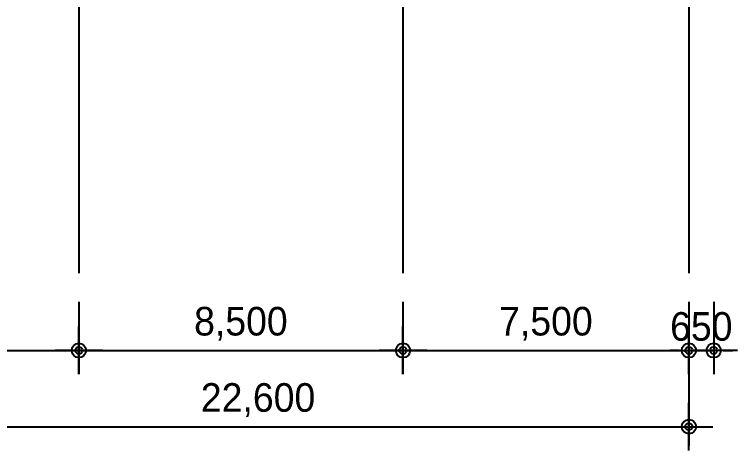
# Model space of a CAD drawing. Header units: metres. Extents: x 630750 to 860239, y 578133 to 726633.
# Drawn here: x 752815 to 771779, y 595317 to 606754 of the extents above; entities that cross this region are included whole.
import ezdxf

# ---------------------------------------------------------------- set-up
doc = ezdxf.new("R2010")
doc.units = ezdxf.units.M
doc.header["$LTSCALE"] = 300
doc.layers.get('Defpoints').update_dxf_attribs({"color": 8})
for name, color, linetype in [('A-CEN-1', 1, 'Continuous'), ('A-DIM', 7, 'Continuous'), ('DIM', 7, 'Continuous')]:
    doc.layers.add(name, color=color, linetype=linetype)
doc.styles.add('TEXT(돋음)', font='')
doc.styles.get('TEXT(돋음)').set_extended_font_data('Dotum')
doc.dimstyles.new('DIM250', dxfattribs={"dimscale": 250, "dimtxt": 3, "dimasz": 1, "dimexe": 2, "dimexo": 3, "dimgap": 1, "dimtad": 1, "dimdec": 0, "dimzin": 0, "dimdsep": 46, "dimlunit": 6, "dimtxsty": 'TEXT(돋음)', "dimblk": 'Z_DOT', "dimcen": 2.5, "dimdle": 2, "dimclrd": 256, "dimclre": 256, "dimclrt": 3, "dimadec": 0, "dimazin": 0, "dimtfac": 1, "dimtdec": 0, "dimtix": 1, "dimtmove": 2, "dimatfit": 3, "dimldrblk": 'Z_DOT', "dimfxl": 1, "dimtolj": 1, "dimtzin": 0, "dimarcsym": 0})

# ---------------------------------------------------------------- blocks, each defined once
blk = doc.blocks.new('Z_DOT')
at = {"layer": 'DIM', "color": 7}
for p, q in [((0, -2.5), (0, 2.5)), ((-2.5, 0), (2.5, 0))]:
    blk.add_line(p, q, dxfattribs=at)
for radius in [0.75, 0.375]:
    blk.add_circle((0, 0), radius, dxfattribs=at)
blk = doc.blocks.new('*D39')
at = {"layer": 'A-DIM', "lineweight": -2, "transparency": 16777216}
for p, q in [((747904, 599220), (747904, 597442)), ((754504, 599220), (754504, 597442)), ((748154, 597942), (754254, 597942))]:
    blk.add_line(p, q, dxfattribs=at)
at = {"layer": 'Defpoints', "color": 0, "transparency": 16777216}
for p in [(747904, 599970), (754504, 599970), (754504, 597942)]:
    blk.add_point(p, dxfattribs=at)
at = {"layer": 'A-DIM', "lineweight": -2, "transparency": 16777216, "xscale": 250, "yscale": 250, "zscale": 250, "rotation": 180}
blk.add_blockref('Z_DOT', (747904, 597942), dxfattribs=at)
at = {"layer": 'A-DIM', "lineweight": -2, "transparency": 16777216, "xscale": 250, "yscale": 250, "zscale": 250}
blk.add_blockref('Z_DOT', (754504, 597942), dxfattribs=at)
at = {"layer": 'A-DIM', "color": 3, "transparency": 16777216, "insert": (751204, 598639), "char_height": 750, "attachment_point": 5, "style": 'TEXT(돋음)'}
blk.add_mtext('\\A1;6,600', dxfattribs=at)
blk = doc.blocks.new('*D40')
at = {"layer": 'A-DIM', "lineweight": -2, "transparency": 16777216}
for p, q in [((770504, 599220), (770504, 595442)), ((747904, 595889), (747904, 595442)), ((748154, 595942), (770254, 595942))]:
    blk.add_line(p, q, dxfattribs=at)
at = {"layer": 'Defpoints', "color": 0, "transparency": 16777216}
for p in [(770504, 599970), (747904, 596639), (770504, 595942)]:
    blk.add_point(p, dxfattribs=at)
at = {"layer": 'A-DIM', "lineweight": -2, "transparency": 16777216, "xscale": 250, "yscale": 250, "zscale": 250, "rotation": 180}
blk.add_blockref('Z_DOT', (747904, 595942), dxfattribs=at)
at = {"layer": 'A-DIM', "lineweight": -2, "transparency": 16777216, "xscale": 250, "yscale": 250, "zscale": 250}
blk.add_blockref('Z_DOT', (770504, 595942), dxfattribs=at)
at = {"layer": 'A-DIM', "color": 3, "transparency": 16777216, "insert": (759204, 596639), "char_height": 750, "attachment_point": 5, "style": 'TEXT(돋음)'}
blk.add_mtext('\\A1;22,600', dxfattribs=at)
blk = doc.blocks.new('*D41')
at = {"layer": 'A-DIM', "lineweight": -2, "transparency": 16777216}
for p, q in [((754504, 599220), (754504, 597442)), ((763004, 599220), (763004, 597442)), ((754754, 597942), (762754, 597942))]:
    blk.add_line(p, q, dxfattribs=at)
at = {"layer": 'Defpoints', "color": 0, "transparency": 16777216}
for p in [(754504, 599970), (763004, 599970), (763004, 597942)]:
    blk.add_point(p, dxfattribs=at)
at = {"layer": 'A-DIM', "lineweight": -2, "transparency": 16777216, "xscale": 250, "yscale": 250, "zscale": 250, "rotation": 180}
blk.add_blockref('Z_DOT', (754504, 597942), dxfattribs=at)
at = {"layer": 'A-DIM', "lineweight": -2, "transparency": 16777216, "xscale": 250, "yscale": 250, "zscale": 250}
blk.add_blockref('Z_DOT', (763004, 597942), dxfattribs=at)
at = {"layer": 'A-DIM', "color": 3, "transparency": 16777216, "insert": (758754, 598639), "char_height": 750, "attachment_point": 5, "style": 'TEXT(돋음)'}
blk.add_mtext('\\A1;8,500', dxfattribs=at)
blk = doc.blocks.new('*D42')
at = {"layer": 'A-DIM', "lineweight": -2, "transparency": 16777216}
for p, q in [((763004, 599220), (763004, 597442)), ((770504, 599220), (770504, 597442)), ((763254, 597942), (770254, 597942))]:
    blk.add_line(p, q, dxfattribs=at)
at = {"layer": 'Defpoints', "color": 0, "transparency": 16777216}
for p in [(763004, 599970), (770504, 599970), (770504, 597942)]:
    blk.add_point(p, dxfattribs=at)
at = {"layer": 'A-DIM', "lineweight": -2, "transparency": 16777216, "xscale": 250, "yscale": 250, "zscale": 250, "rotation": 180}
blk.add_blockref('Z_DOT', (763004, 597942), dxfattribs=at)
at = {"layer": 'A-DIM', "lineweight": -2, "transparency": 16777216, "xscale": 250, "yscale": 250, "zscale": 250}
blk.add_blockref('Z_DOT', (770504, 597942), dxfattribs=at)
at = {"layer": 'A-DIM', "color": 3, "transparency": 16777216, "insert": (766754, 598639), "char_height": 750, "attachment_point": 5, "style": 'TEXT(돋음)'}
blk.add_mtext('\\A1;7,500', dxfattribs=at)
blk = doc.blocks.new('*D51')
at = {"layer": 'A-DIM', "lineweight": -2, "transparency": 16777216}
for p, q in [((770504, 599220), (770504, 597442)), ((771154, 599220), (771154, 597442)), ((770254, 597942), (770004, 597942)), ((770504, 597942), (771154, 597942)), ((771404, 597942), (771654, 597942))]:
    blk.add_line(p, q, dxfattribs=at)
at = {"layer": 'Defpoints', "color": 0, "transparency": 16777216}
for p in [(770504, 599970), (771154, 599970), (771154, 597942)]:
    blk.add_point(p, dxfattribs=at)
at = {"layer": 'A-DIM', "lineweight": -2, "transparency": 16777216, "xscale": 250, "yscale": 250, "zscale": 250}
blk.add_blockref('Z_DOT', (770504, 597942), dxfattribs=at)
at = {"layer": 'A-DIM', "lineweight": -2, "transparency": 16777216, "xscale": 250, "yscale": 250, "zscale": 250, "rotation": 180}
blk.add_blockref('Z_DOT', (771154, 597942), dxfattribs=at)
at = {"layer": 'A-DIM', "color": 3, "transparency": 16777216, "insert": (770829, 598567), "char_height": 750, "attachment_point": 5, "style": 'TEXT(돋음)'}
blk.add_mtext('\\A1;650', dxfattribs=at)

msp = doc.modelspace()

# ---------------------------------------------------------------- linework, layer by layer
at = {"layer": 'A-CEN-1', "linetype": 'Continuous'}
for p, q in [((754504.4, 706258.8, 0), (754504.4, 599969.6, 0)), ((763004.4, 706258.8, 0), (763004.4, 599969.6, 0)), ((770504.4, 706258.8, 0), (770504.4, 599969.6, 0))]:
    msp.add_line(p, q, dxfattribs=at)

# ---------------------------------------------------------------- dimensions: what is measured, and where the dimension line sits
at = {"layer": 'A-DIM'}
for base, p1, p2, picture, middle in [((754504.4, 597941.7, 0), (747904.4, 599969.6, 0), (754504.4, 599969.6, 0), '*D39', (751204.4, 598639.5, 0)), ((770504.4, 595941.7, 0), (747904.4, 596638.7, 0), (770504.4, 599969.6, 0), '*D40', (759204.4, 596639.5, 0)), ((763004.4, 597941.7, 0), (754504.4, 599969.6, 0), (763004.4, 599969.6, 0), '*D41', (758754.4, 598639.5, 0)), ((770504.4, 597941.7, 0), (763004.4, 599969.6, 0), (770504.4, 599969.6, 0), '*D42', (766754.4, 598639.5, 0))]:
    dim = msp.add_linear_dim(base=base, p1=p1, p2=p2, dimstyle='DIM250', dxfattribs=at)
    dim.commit()
    dim.dimension.update_dxf_attribs({"geometry": picture, "text_midpoint": middle})
dim = msp.add_aligned_dim(p1=(770504.4, 599969.6, 0), p2=(771154.4, 599969.6, 0), distance=-2027.9, dimstyle='DIM250', override={"dimfxl": 2}, dxfattribs=at)
dim.commit()
dim.dimension.update_dxf_attribs({"geometry": '*D51', "text_midpoint": (770829.4, 598567.2, 0)})

doc.saveas('drawing.dxf')
